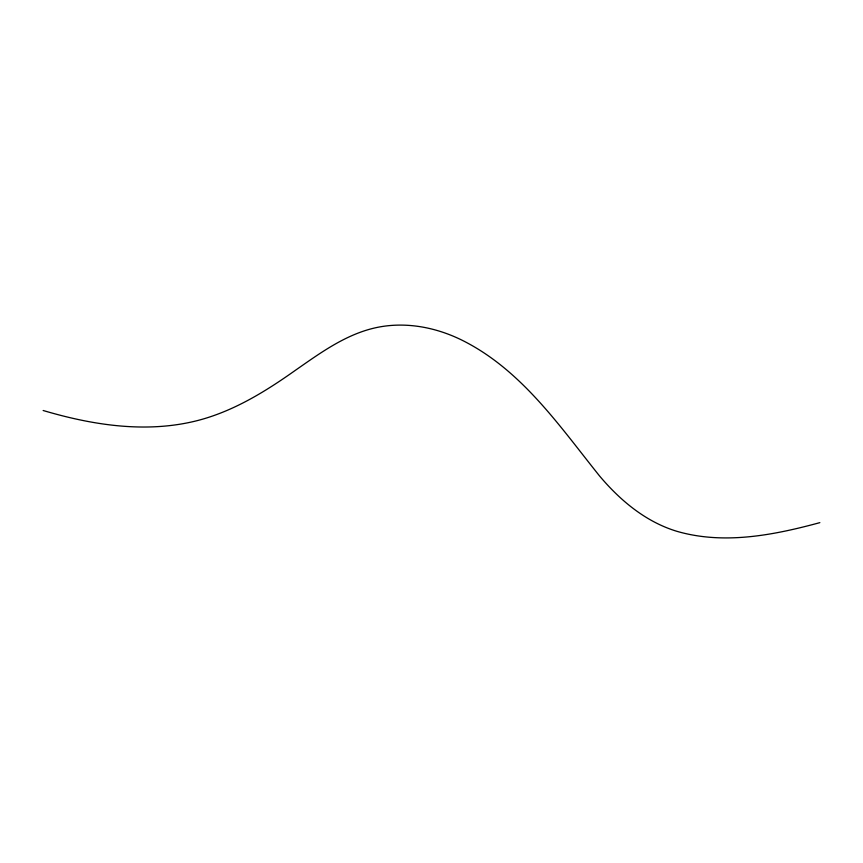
<?xml version="1.0" encoding="UTF-8"?>
<svg xmlns="http://www.w3.org/2000/svg" width="863" height="863" viewBox="0 0 863 863"><rect width="100%" height="100%" fill="white"/><g stroke="black" fill="none" stroke-linecap="round" stroke-linejoin="round"><path stroke-width="1.29" d="M819.85 522.644C773.766 535.146 724.089 544.941 677.088 531.371C645.891 521.986 620.163 500.464 599.505 475.901C559.321 425.804 521.349 369.774 462.212 340.292C436.7 327.627 407.379 321.759 379.148 327.034C347.616 332.935 321.252 352.32 295.491 370.238C265.502 391.5 233.571 411.241 197.638 420.529C146.559 433.604 92.902 425.232 43.15 410.497"/></g></svg>
